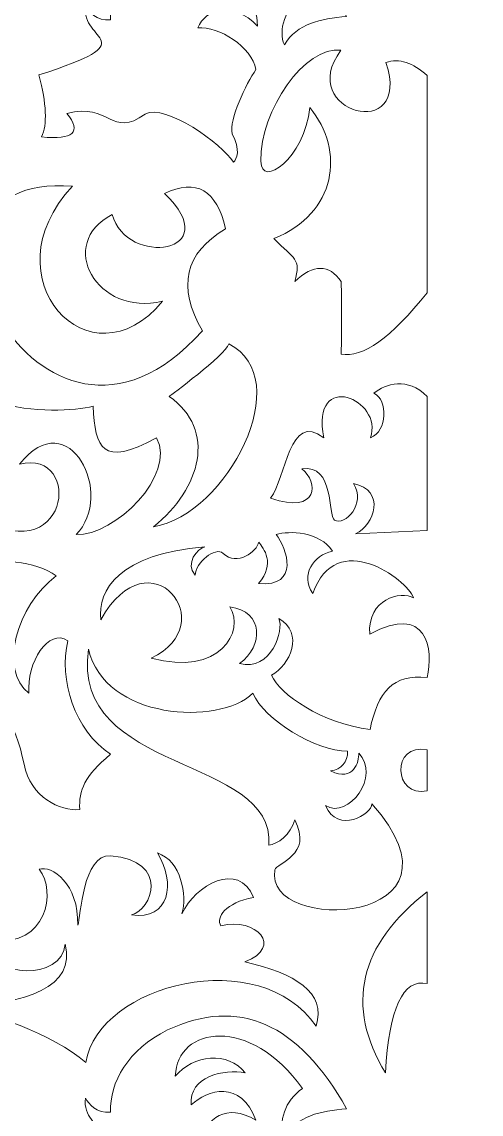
# Model space of a CAD drawing. Header units: centimetres. Extents: x -29.4 to 30.6, y -40.2 to 38.1.
# Drawn here: x 20.1 to 30.59, y -3.93 to 21.05 of the extents above; entities that cross this region are included whole.
import ezdxf

# ---------------------------------------------------------------- set-up
doc = ezdxf.new("R2010")
doc.units = ezdxf.units.CM
doc.header["$MEASUREMENT"] = 0
doc.layers.add('layer 1', color=7, linetype='Continuous')

msp = doc.modelspace()

# ---------------------------------------------------------------- linework, layer by layer
at = {"layer": 'layer 1', "color": 177, "lineweight": 20}
for points, knots in [([(26.09761, 20.52238), (25.95148, 20.84774), (26.11028, 21.36354), (26.51179, 21.63643), (26.51179, 21.63643), (25.32856, 23.30912), (23.64164, 23.06353), (23.60791, 21.91568), (23.60791, 21.91568), (24.00537, 22.39875), (24.84407, 22.68407), (25.15751, 22.09155), (25.15751, 22.09155), (24.6896, 22.19394), (24.06434, 22.06344), (24.02041, 21.44309), (24.02041, 21.44309), (24.41711, 21.73756), (25.44029, 22.13952), (25.48604, 20.95147), (25.48604, 20.95147), (24.92369, 21.54153), (24.29621, 21.34958), (24.12064, 20.90807), (24.12064, 20.90807), (24.60674, 20.95412), (25.34989, 20.47238), (25.4502, 19.95833), (25.4502, 19.95833), (25.22312, 19.63545), (24.83141, 18.80314), (24.9071, 18.49028), (24.9071, 18.49028), (25.10495, 18.11932), (25.01446, 17.91285), (24.93378, 17.84059), (24.93378, 17.84059), (24.68216, 18.25432), (23.38098, 19.18485), (22.91638, 18.9408), (22.91638, 18.9408), (22.15048, 18.37092), (22.11188, 19.21384), (21.13004, 18.95582), (21.13004, 18.95582), (21.47318, 18.52532), (21.28142, 18.34511), (20.55477, 18.41519), (20.55477, 18.41519), (20.68597, 18.70303), (20.66579, 19.17608), (20.49422, 19.83434), (20.49422, 19.83434), (22.98566, 20.64142), (21.44208, 20.58145), (21.5545, 21.41127), (21.5545, 21.41127), (21.63574, 21.28517), (21.79674, 21.05539), (22.12982, 21.09544), (22.12982, 21.09544), (22.09955, 21.7763), (22.53356, 22.53269), (23.43187, 22.97324), (23.43187, 22.97324), (25.05691, 23.7342), (26.41953, 23.13344), (27.51971, 21.17096), (27.51971, 21.17096), (26.9242, 21.1209), (26.38402, 21.0117), (26.09761, 20.52238)], [0, 0, 0, 0, 0.05263158, 0.05263158, 0.05263158, 0.05263158, 0.10526316, 0.10526316, 0.10526316, 0.10526316, 0.15789474, 0.15789474, 0.15789474, 0.15789474, 0.21052632, 0.21052632, 0.21052632, 0.21052632, 0.26315789, 0.26315789, 0.26315789, 0.26315789, 0.31578947, 0.31578947, 0.31578947, 0.31578947, 0.36842105, 0.36842105, 0.36842105, 0.36842105, 0.42105263, 0.42105263, 0.42105263, 0.42105263, 0.47368421, 0.47368421, 0.47368421, 0.47368421, 0.52631579, 0.52631579, 0.52631579, 0.52631579, 0.57894737, 0.57894737, 0.57894737, 0.57894737, 0.63157895, 0.63157895, 0.63157895, 0.63157895, 0.68421053, 0.68421053, 0.68421053, 0.68421053, 0.73684211, 0.73684211, 0.73684211, 0.73684211, 0.78947368, 0.78947368, 0.78947368, 0.78947368, 0.84210526, 0.84210526, 0.84210526, 0.84210526, 0.89473684, 0.89473684, 0.89473684, 0.89473684, 1, 1, 1, 1]), ([(29.35813, 19.8191), (29.03445, 20.11944), (28.72134, 20.21956), (28.41882, 20.11944), (28.41882, 20.11944), (29.03728, 18.23788), (26.32852, 18.98693), (27.38939, 20.39727), (27.38939, 20.39727), (26.57444, 20.50989), (25.54029, 19.02267), (25.56299, 17.86383), (25.56299, 17.86383), (25.55252, 17.22397), (26.57321, 17.93138), (26.67788, 19.09075), (26.67788, 19.09075), (27.4956, 18.09839), (27.28814, 16.66691), (25.8604, 16.09478), (25.8604, 16.09478), (26.32717, 15.6017), (26.48612, 15.65426), (26.33726, 15.11114), (26.33726, 15.11114), (26.76114, 15.5116), (27.11438, 15.5116), (27.39696, 15.11113), (27.39696, 15.11113), (27.40705, 14.58302), (27.40705, 14.02988), (27.39696, 13.45171), (27.39696, 13.45171), (27.88368, 13.35409), (28.5374, 13.82214), (29.35813, 14.85584), (29.35813, 14.85584), (29.35813, 14.85584), (29.35813, 14.85588), (29.35813, 14.85588), (29.35813, 14.85588), (29.35813, 14.85588), (29.35813, 15.32707), (29.35813, 15.32707), (29.35813, 15.32707), (29.35813, 15.32707), (29.35813, 15.44152), (29.35813, 15.44152), (29.35813, 15.44152), (29.35813, 15.44152), (29.35813, 15.55463), (29.35813, 15.55463), (29.35813, 15.55463), (29.35813, 15.55463), (29.35813, 15.99366), (29.35813, 15.99366), (29.35813, 15.99366), (29.35813, 15.99366), (29.35813, 16.10006), (29.35813, 16.10006), (29.35813, 16.10006), (29.35813, 16.10006), (29.35813, 16.20512), (29.35813, 16.20512), (29.35813, 16.20512), (29.35813, 16.20512), (29.35813, 16.61194), (29.35813, 16.61194), (29.35813, 16.61194), (29.35813, 16.61194), (29.35813, 16.71029), (29.35813, 16.71029), (29.35813, 16.71029), (29.35813, 16.71029), (29.35813, 16.8073), (29.35813, 16.8073), (29.35813, 16.8073), (29.35813, 16.8073), (29.35813, 17.18191), (29.35813, 17.18191), (29.35813, 17.18191), (29.35813, 17.18191), (29.35813, 17.27221), (29.35813, 17.27221), (29.35813, 17.27221), (29.35813, 17.27221), (29.35813, 17.36116), (29.35813, 17.36116), (29.35813, 17.36116), (29.35813, 17.36116), (29.35813, 17.44878), (29.35813, 17.44878), (29.35813, 17.44878), (29.35813, 17.44878), (29.35813, 17.70357), (29.35813, 17.70357), (29.35813, 17.70357), (29.35813, 17.70357), (29.35813, 17.78582), (29.35813, 17.78582), (29.35813, 17.78582), (29.35813, 17.78582), (29.35813, 17.86673), (29.35813, 17.86673), (29.35813, 17.86673), (29.35813, 17.86673), (29.35813, 17.94629), (29.35813, 17.94629), (29.35813, 17.94629), (29.35813, 17.94629), (29.35813, 18.25113), (29.35813, 18.25113), (29.35813, 18.25113), (29.35813, 18.25113), (29.35813, 18.32398), (29.35813, 18.32398), (29.35813, 18.32398), (29.35813, 18.32398), (29.35813, 18.39549), (29.35813, 18.39549), (29.35813, 18.39549), (29.35813, 18.39549), (29.35813, 18.46567), (29.35813, 18.46567), (29.35813, 18.46567), (29.35813, 18.46567), (29.35813, 18.66812), (29.35813, 18.66812), (29.35813, 18.66812), (29.35813, 18.66812), (29.35813, 18.73293), (29.35813, 18.73293), (29.35813, 18.73293), (29.35813, 18.73293), (29.35813, 18.79639), (29.35813, 18.79639), (29.35813, 18.79639), (29.35813, 18.79639), (29.35813, 18.85851), (29.35813, 18.85851), (29.35813, 18.85851), (29.35813, 18.85851), (29.35813, 19.03681), (29.35813, 19.03681), (29.35813, 19.03681), (29.35813, 19.03681), (29.35813, 19.09357), (29.35813, 19.09357), (29.35813, 19.09357), (29.35813, 19.09357), (29.35813, 19.14897), (29.35813, 19.14897), (29.35813, 19.14897), (29.35813, 19.14897), (29.35813, 19.20304), (29.35813, 19.20304), (29.35813, 19.20304), (29.35813, 19.20304), (29.35813, 19.25577), (29.35813, 19.25577), (29.35813, 19.25577), (29.35813, 19.25577), (29.35813, 19.3572), (29.35813, 19.3572), (29.35813, 19.3572), (29.35813, 19.3572), (29.35813, 19.40589), (29.35813, 19.40589), (29.35813, 19.40589), (29.35813, 19.40589), (29.35813, 19.45326), (29.35813, 19.45326), (29.35813, 19.45326), (29.35813, 19.45326), (29.35813, 19.49927), (29.35813, 19.49927), (29.35813, 19.49927), (29.35813, 19.49927), (29.35813, 19.54395), (29.35813, 19.54395), (29.35813, 19.54395), (29.35813, 19.54395), (29.35813, 19.62927), (29.35813, 19.62927), (29.35813, 19.62927), (29.35813, 19.62927), (29.35813, 19.66992), (29.35813, 19.66992), (29.35813, 19.66992), (29.35813, 19.66992), (29.35813, 19.70923), (29.35813, 19.70923), (29.35813, 19.70923), (29.35813, 19.70923), (29.35813, 19.74719), (29.35813, 19.74719), (29.35813, 19.74719), (29.35813, 19.74719), (29.35813, 19.78381), (29.35813, 19.78381), (29.35813, 19.78381), (29.35813, 19.78381), (29.35813, 19.81909), (29.35813, 19.81909), (29.35813, 19.81909), (29.35813, 19.81909), (29.35813, 19.8191), (29.35813, 19.8191)], [0, 0, 0, 0, 0.01886792, 0.01886792, 0.01886792, 0.01886792, 0.03773585, 0.03773585, 0.03773585, 0.03773585, 0.05660377, 0.05660377, 0.05660377, 0.05660377, 0.0754717, 0.0754717, 0.0754717, 0.0754717, 0.09433962, 0.09433962, 0.09433962, 0.09433962, 0.11320755, 0.11320755, 0.11320755, 0.11320755, 0.13207547, 0.13207547, 0.13207547, 0.13207547, 0.1509434, 0.1509434, 0.1509434, 0.1509434, 0.16981132, 0.16981132, 0.16981132, 0.16981132, 0.18867925, 0.18867925, 0.18867925, 0.18867925, 0.20754717, 0.20754717, 0.20754717, 0.20754717, 0.22641509, 0.22641509, 0.22641509, 0.22641509, 0.24528302, 0.24528302, 0.24528302, 0.24528302, 0.26415094, 0.26415094, 0.26415094, 0.26415094, 0.28301887, 0.28301887, 0.28301887, 0.28301887, 0.30188679, 0.30188679, 0.30188679, 0.30188679, 0.32075472, 0.32075472, 0.32075472, 0.32075472, 0.33962264, 0.33962264, 0.33962264, 0.33962264, 0.35849057, 0.35849057, 0.35849057, 0.35849057, 0.37735849, 0.37735849, 0.37735849, 0.37735849, 0.39622642, 0.39622642, 0.39622642, 0.39622642, 0.41509434, 0.41509434, 0.41509434, 0.41509434, 0.43396226, 0.43396226, 0.43396226, 0.43396226, 0.45283019, 0.45283019, 0.45283019, 0.45283019, 0.47169811, 0.47169811, 0.47169811, 0.47169811, 0.49056604, 0.49056604, 0.49056604, 0.49056604, 0.50943396, 0.50943396, 0.50943396, 0.50943396, 0.52830189, 0.52830189, 0.52830189, 0.52830189, 0.54716981, 0.54716981, 0.54716981, 0.54716981, 0.56603774, 0.56603774, 0.56603774, 0.56603774, 0.58490566, 0.58490566, 0.58490566, 0.58490566, 0.60377358, 0.60377358, 0.60377358, 0.60377358, 0.62264151, 0.62264151, 0.62264151, 0.62264151, 0.64150943, 0.64150943, 0.64150943, 0.64150943, 0.66037736, 0.66037736, 0.66037736, 0.66037736, 0.67924528, 0.67924528, 0.67924528, 0.67924528, 0.69811321, 0.69811321, 0.69811321, 0.69811321, 0.71698113, 0.71698113, 0.71698113, 0.71698113, 0.73584906, 0.73584906, 0.73584906, 0.73584906, 0.75471698, 0.75471698, 0.75471698, 0.75471698, 0.77358491, 0.77358491, 0.77358491, 0.77358491, 0.79245283, 0.79245283, 0.79245283, 0.79245283, 0.81132075, 0.81132075, 0.81132075, 0.81132075, 0.83018868, 0.83018868, 0.83018868, 0.83018868, 0.8490566, 0.8490566, 0.8490566, 0.8490566, 0.86792453, 0.86792453, 0.86792453, 0.86792453, 0.88679245, 0.88679245, 0.88679245, 0.88679245, 0.90566038, 0.90566038, 0.90566038, 0.90566038, 0.9245283, 0.9245283, 0.9245283, 0.9245283, 0.94339623, 0.94339623, 0.94339623, 0.94339623, 0.96226415, 0.96226415, 0.96226415, 0.96226415, 1, 1, 1, 1]), ([(29.35813, 14.85588), (29.35813, 14.85588), (29.35813, 15.32707), (29.35813, 15.32707), (29.35813, 15.32707), (29.35813, 15.32707), (29.35813, 15.44152), (29.35813, 15.44152), (29.35813, 15.44152), (29.35813, 15.44152), (29.35813, 15.55463), (29.35813, 15.55463), (29.35813, 15.55463), (29.35813, 15.55463), (29.35813, 15.99366), (29.35813, 15.99366), (29.35813, 15.99366), (29.35813, 15.99366), (29.35813, 16.10006), (29.35813, 16.10006), (29.35813, 16.10006), (29.35813, 16.10006), (29.35813, 16.20512), (29.35813, 16.20512), (29.35813, 16.20512), (29.35813, 16.20512), (29.35813, 16.61194), (29.35813, 16.61194), (29.35813, 16.61194), (29.35813, 16.61194), (29.35813, 16.71029), (29.35813, 16.71029), (29.35813, 16.71029), (29.35813, 16.71029), (29.35813, 16.8073), (29.35813, 16.8073), (29.35813, 16.8073), (29.35813, 16.8073), (29.35813, 17.18191), (29.35813, 17.18191), (29.35813, 17.18191), (29.35813, 17.18191), (29.35813, 17.27221), (29.35813, 17.27221), (29.35813, 17.27221), (29.35813, 17.27221), (29.35813, 17.36116), (29.35813, 17.36116), (29.35813, 17.36116), (29.35813, 17.36116), (29.35813, 17.44878), (29.35813, 17.44878), (29.35813, 17.44878), (29.35813, 17.44878), (29.35813, 17.70357), (29.35813, 17.70357), (29.35813, 17.70357), (29.35813, 17.70357), (29.35813, 17.78582), (29.35813, 17.78582), (29.35813, 17.78582), (29.35813, 17.78582), (29.35813, 17.86673), (29.35813, 17.86673), (29.35813, 17.86673), (29.35813, 17.86673), (29.35813, 17.94629), (29.35813, 17.94629), (29.35813, 17.94629), (29.35813, 17.94629), (29.35813, 18.25113), (29.35813, 18.25113), (29.35813, 18.25113), (29.35813, 18.25113), (29.35813, 18.32398), (29.35813, 18.32398), (29.35813, 18.32398), (29.35813, 18.32398), (29.35813, 18.39549), (29.35813, 18.39549), (29.35813, 18.39549), (29.35813, 18.39549), (29.35813, 18.46567), (29.35813, 18.46567), (29.35813, 18.46567), (29.35813, 18.46567), (29.35813, 18.66812), (29.35813, 18.66812), (29.35813, 18.66812), (29.35813, 18.66812), (29.35813, 18.73293), (29.35813, 18.73293), (29.35813, 18.73293), (29.35813, 18.73293), (29.35813, 18.79639), (29.35813, 18.79639), (29.35813, 18.79639), (29.35813, 18.79639), (29.35813, 18.85851), (29.35813, 18.85851), (29.35813, 18.85851), (29.35813, 18.85851), (29.35813, 19.03681), (29.35813, 19.03681), (29.35813, 19.03681), (29.35813, 19.03681), (29.35813, 19.09357), (29.35813, 19.09357), (29.35813, 19.09357), (29.35813, 19.09357), (29.35813, 19.14897), (29.35813, 19.14897), (29.35813, 19.14897), (29.35813, 19.14897), (29.35813, 19.20304), (29.35813, 19.20304), (29.35813, 19.20304), (29.35813, 19.20304), (29.35813, 19.25577), (29.35813, 19.25577), (29.35813, 19.25577), (29.35813, 19.25577), (29.35813, 19.3572), (29.35813, 19.3572), (29.35813, 19.3572), (29.35813, 19.3572), (29.35813, 19.40589), (29.35813, 19.40589), (29.35813, 19.40589), (29.35813, 19.40589), (29.35813, 19.45326), (29.35813, 19.45326), (29.35813, 19.45326), (29.35813, 19.45326), (29.35813, 19.49927), (29.35813, 19.49927), (29.35813, 19.49927), (29.35813, 19.49927), (29.35813, 19.54395), (29.35813, 19.54395), (29.35813, 19.54395), (29.35813, 19.54395), (29.35813, 19.62927), (29.35813, 19.62927), (29.35813, 19.62927), (29.35813, 19.62927), (29.35813, 19.66992), (29.35813, 19.66992), (29.35813, 19.66992), (29.35813, 19.66992), (29.35813, 19.70923), (29.35813, 19.70923), (29.35813, 19.70923), (29.35813, 19.70923), (29.35813, 19.74719), (29.35813, 19.74719), (29.35813, 19.74719), (29.35813, 19.74719), (29.35813, 19.78381), (29.35813, 19.78381), (29.35813, 19.78381), (29.35813, 19.78381), (29.35813, 19.81909), (29.35813, 19.81909)], [0, 0, 0, 0, 0.02380952, 0.02380952, 0.02380952, 0.02380952, 0.04761905, 0.04761905, 0.04761905, 0.04761905, 0.07142857, 0.07142857, 0.07142857, 0.07142857, 0.0952381, 0.0952381, 0.0952381, 0.0952381, 0.11904762, 0.11904762, 0.11904762, 0.11904762, 0.14285714, 0.14285714, 0.14285714, 0.14285714, 0.16666667, 0.16666667, 0.16666667, 0.16666667, 0.19047619, 0.19047619, 0.19047619, 0.19047619, 0.21428571, 0.21428571, 0.21428571, 0.21428571, 0.23809524, 0.23809524, 0.23809524, 0.23809524, 0.26190476, 0.26190476, 0.26190476, 0.26190476, 0.28571429, 0.28571429, 0.28571429, 0.28571429, 0.30952381, 0.30952381, 0.30952381, 0.30952381, 0.33333333, 0.33333333, 0.33333333, 0.33333333, 0.35714286, 0.35714286, 0.35714286, 0.35714286, 0.38095238, 0.38095238, 0.38095238, 0.38095238, 0.4047619, 0.4047619, 0.4047619, 0.4047619, 0.42857143, 0.42857143, 0.42857143, 0.42857143, 0.45238095, 0.45238095, 0.45238095, 0.45238095, 0.47619048, 0.47619048, 0.47619048, 0.47619048, 0.5, 0.5, 0.5, 0.5, 0.52380952, 0.52380952, 0.52380952, 0.52380952, 0.54761905, 0.54761905, 0.54761905, 0.54761905, 0.57142857, 0.57142857, 0.57142857, 0.57142857, 0.5952381, 0.5952381, 0.5952381, 0.5952381, 0.61904762, 0.61904762, 0.61904762, 0.61904762, 0.64285714, 0.64285714, 0.64285714, 0.64285714, 0.66666667, 0.66666667, 0.66666667, 0.66666667, 0.69047619, 0.69047619, 0.69047619, 0.69047619, 0.71428571, 0.71428571, 0.71428571, 0.71428571, 0.73809524, 0.73809524, 0.73809524, 0.73809524, 0.76190476, 0.76190476, 0.76190476, 0.76190476, 0.78571429, 0.78571429, 0.78571429, 0.78571429, 0.80952381, 0.80952381, 0.80952381, 0.80952381, 0.83333333, 0.83333333, 0.83333333, 0.83333333, 0.85714286, 0.85714286, 0.85714286, 0.85714286, 0.88095238, 0.88095238, 0.88095238, 0.88095238, 0.9047619, 0.9047619, 0.9047619, 0.9047619, 0.92857143, 0.92857143, 0.92857143, 0.92857143, 0.95238095, 0.95238095, 0.95238095, 0.95238095, 1, 1, 1, 1]), ([(21.25828, 17.28866), (19.29542, 15.19076), (21.66883, 12.64911), (23.31712, 14.66061), (23.31712, 14.66061), (21.81154, 14.298), (20.87795, 15.98221), (22.16659, 16.64291), (22.16659, 16.64291), (22.49437, 15.4352), (24.79787, 15.74343), (23.36253, 17.12347), (23.36253, 17.12347), (24.08919, 17.47388), (24.55343, 17.20357), (24.75528, 16.31253), (24.75528, 16.31253), (23.82174, 15.7669), (23.64513, 14.991), (24.22543, 13.98483), (24.22543, 13.98483), (20.47029, 9.76146), (16.72783, 17.68145), (21.25828, 17.28866)], [0, 0, 0, 0, 0.14285714, 0.14285714, 0.14285714, 0.14285714, 0.28571429, 0.28571429, 0.28571429, 0.28571429, 0.42857143, 0.42857143, 0.42857143, 0.42857143, 0.57142857, 0.57142857, 0.57142857, 0.57142857, 0.71428571, 0.71428571, 0.71428571, 0.71428571, 1, 1, 1, 1]), ([(17.93185, 14.71317), (16.53629, 14.24845), (16.46575, 10.18967), (18.73039, 11.20756), (18.73039, 11.20756), (19.19052, 11.41437), (19.93213, 11.14487), (19.68008, 10.18866), (19.68008, 10.18866), (19.1615, 11.18251), (18.05058, 10.38811), (18.96466, 9.79825), (18.96466, 9.79825), (21.19956, 8.35604), (21.53059, 11.30528), (20.04668, 10.93576), (20.04668, 10.93576), (21.1921, 12.36741), (22.23682, 10.2241), (21.34213, 9.32296), (21.34213, 9.32296), (22.2239, 9.29293), (23.63878, 10.69048), (23.18027, 11.53646), (23.18027, 11.53646), (21.92363, 10.8572), (21.78232, 11.29942), (21.72819, 12.25728), (21.72819, 12.25728), (20.9097, 12.06161), (17.85606, 11.9447), (17.93185, 14.71317)], [0, 0, 0, 0, 0.11111111, 0.11111111, 0.11111111, 0.11111111, 0.22222222, 0.22222222, 0.22222222, 0.22222222, 0.33333333, 0.33333333, 0.33333333, 0.33333333, 0.44444444, 0.44444444, 0.44444444, 0.44444444, 0.55555556, 0.55555556, 0.55555556, 0.55555556, 0.66666667, 0.66666667, 0.66666667, 0.66666667, 0.77777778, 0.77777778, 0.77777778, 0.77777778, 1, 1, 1, 1]), ([(23.46929, 12.48429), (23.46929, 12.48429), (24.74703, 13.42945), (24.83098, 13.68448), (24.83098, 13.68448), (26.3922, 12.90385), (24.79741, 9.78266), (23.1103, 9.50417), (23.1103, 9.50417), (24.1972, 10.38281), (24.55575, 11.71081), (23.46929, 12.48429)], [0, 0, 0, 0, 0.25, 0.25, 0.25, 0.25, 0.5, 0.5, 0.5, 0.5, 1, 1, 1, 1]), ([(29.35813, 9.41907), (29.35813, 9.41907), (29.35813, 12.48429), (29.35813, 12.48429), (29.35813, 12.48429), (28.91367, 12.93314), (28.40452, 12.77719), (28.14501, 12.55944), (28.14501, 12.55944), (28.46673, 12.40023), (28.45798, 11.69155), (28.06245, 11.53631), (28.06245, 11.53631), (28.37432, 12.41722), (26.69591, 13.1142), (26.99579, 11.53646), (26.99579, 11.53646), (26.20658, 12.15577), (26.13495, 10.61652), (25.7847, 10.15486), (25.7847, 10.15486), (26.8928, 9.77707), (26.88172, 10.53147), (26.49622, 10.83064), (26.49622, 10.83064), (27.25882, 10.93701), (27.07904, 9.7643), (27.24455, 9.65334), (27.24455, 9.65334), (27.47556, 9.52347), (27.97614, 10.02354), (27.67325, 10.49272), (27.67325, 10.49272), (28.42046, 10.34136), (28.16507, 9.54124), (27.7225, 9.33989), (27.7225, 9.33989), (27.7225, 9.33989), (29.35813, 9.419), (29.35813, 9.419), (29.35813, 9.419), (29.35813, 9.419), (29.35813, 9.41907), (29.35813, 9.41907), (29.35813, 9.41907), (29.35813, 9.41907), (29.35813, 12.48429), (29.35813, 12.48429)], [0, 0, 0, 0, 0.07692308, 0.07692308, 0.07692308, 0.07692308, 0.15384615, 0.15384615, 0.15384615, 0.15384615, 0.23076923, 0.23076923, 0.23076923, 0.23076923, 0.30769231, 0.30769231, 0.30769231, 0.30769231, 0.38461538, 0.38461538, 0.38461538, 0.38461538, 0.46153846, 0.46153846, 0.46153846, 0.46153846, 0.53846154, 0.53846154, 0.53846154, 0.53846154, 0.61538462, 0.61538462, 0.61538462, 0.61538462, 0.69230769, 0.69230769, 0.69230769, 0.69230769, 0.76923077, 0.76923077, 0.76923077, 0.76923077, 0.84615385, 0.84615385, 0.84615385, 0.84615385, 1, 1, 1, 1]), ([(28.04797, 7.04631), (27.98644, 7.85797), (28.76028, 8.04449), (29.05078, 7.87772), (29.05078, 7.87772), (28.89265, 8.30814), (27.29233, 9.48634), (26.74558, 7.98105), (26.74558, 7.98105), (26.45579, 8.40917), (26.76213, 8.84633), (27.19558, 8.94902), (27.19558, 8.94902), (26.91075, 9.39373), (26.2024, 9.41572), (25.9114, 9.32859), (25.9114, 9.32859), (26.16008, 9.01009), (26.4579, 8.1174), (25.50915, 8.20615), (25.50915, 8.20615), (25.90374, 8.67587), (25.62284, 9.0052), (25.51245, 9.15041), (25.51245, 9.15041), (25.47774, 8.94345), (25.01346, 8.58779), (24.69834, 8.8944), (24.69834, 8.8944), (24.52581, 9.06227), (24.0662, 8.67405), (24.05878, 8.39973), (24.05878, 8.39973), (23.8268, 8.66021), (24.10959, 9.00852), (24.28235, 9.04355), (24.28235, 9.04355), (22.3398, 8.88962), (21.81618, 8.05436), (21.90953, 7.37923), (21.90953, 7.37923), (23.01887, 9.38557), (24.71736, 7.2694), (23.0527, 6.50255), (23.0527, 6.50255), (24.62898, 6.06712), (25.2102, 7.12407), (24.85269, 7.6716), (24.85269, 7.6716), (25.62757, 7.56633), (25.63063, 6.78263), (25.07351, 6.37427), (25.07351, 6.37427), (25.79786, 6.18964), (26.10338, 7.14654), (25.96901, 7.40545), (25.96901, 7.40545), (26.5642, 7.08061), (26.22055, 6.33269), (25.80561, 6.11172), (25.80561, 6.11172), (25.99148, 5.67545), (26.95741, 5.00105), (28.05466, 4.86872), (28.05466, 4.86872), (28.23895, 5.73901), (28.57811, 6.14016), (29.35813, 6.0551), (29.35813, 6.0551), (29.50838, 6.69002), (29.36459, 7.77304), (28.04797, 7.04631)], [0, 0, 0, 0, 0.05263158, 0.05263158, 0.05263158, 0.05263158, 0.10526316, 0.10526316, 0.10526316, 0.10526316, 0.15789474, 0.15789474, 0.15789474, 0.15789474, 0.21052632, 0.21052632, 0.21052632, 0.21052632, 0.26315789, 0.26315789, 0.26315789, 0.26315789, 0.31578947, 0.31578947, 0.31578947, 0.31578947, 0.36842105, 0.36842105, 0.36842105, 0.36842105, 0.42105263, 0.42105263, 0.42105263, 0.42105263, 0.47368421, 0.47368421, 0.47368421, 0.47368421, 0.52631579, 0.52631579, 0.52631579, 0.52631579, 0.57894737, 0.57894737, 0.57894737, 0.57894737, 0.63157895, 0.63157895, 0.63157895, 0.63157895, 0.68421053, 0.68421053, 0.68421053, 0.68421053, 0.73684211, 0.73684211, 0.73684211, 0.73684211, 0.78947368, 0.78947368, 0.78947368, 0.78947368, 0.84210526, 0.84210526, 0.84210526, 0.84210526, 0.89473684, 0.89473684, 0.89473684, 0.89473684, 1, 1, 1, 1]), ([(18.83611, 5.78479), (19.58799, 5.63461), (19.95189, 5.06395), (20.15317, 4.0728), (20.15317, 4.0728), (20.298, 3.31901), (20.97946, 2.99507), (21.4248, 3.0366), (21.4248, 3.0366), (21.40213, 3.49145), (21.52798, 3.79153), (22.12847, 4.30212), (22.12847, 4.30212), (21.30922, 4.84002), (20.94011, 6.01505), (21.15205, 6.89607), (21.15205, 6.89607), (20.72338, 7.20143), (20.19966, 6.39198), (20.26431, 5.69618), (20.26431, 5.69618), (19.57249, 6.22179), (19.98092, 7.70702), (20.88999, 8.3828), (20.88999, 8.3828), (20.42816, 8.71194), (19.45162, 8.84706), (19.21458, 8.51796), (19.21458, 8.51796), (19.61899, 8.50503), (19.64309, 6.60543), (18.83611, 5.78479)], [0, 0, 0, 0, 0.11111111, 0.11111111, 0.11111111, 0.11111111, 0.22222222, 0.22222222, 0.22222222, 0.22222222, 0.33333333, 0.33333333, 0.33333333, 0.33333333, 0.44444444, 0.44444444, 0.44444444, 0.44444444, 0.55555556, 0.55555556, 0.55555556, 0.55555556, 0.66666667, 0.66666667, 0.66666667, 0.66666667, 0.77777778, 0.77777778, 0.77777778, 0.77777778, 1, 1, 1, 1]), ([(21.62439, 6.70836), (21.9839, 5.09325), (24.6046, 4.94248), (25.3794, 5.69583), (25.3794, 5.69583), (25.63178, 5.08941), (26.81639, 4.37394), (27.54312, 4.36949), (27.54312, 4.36949), (27.54566, 4.13186), (27.40695, 3.9532), (27.15278, 3.92275), (27.15278, 3.92275), (27.68454, 3.65535), (27.80146, 4.13259), (27.79803, 4.32982), (27.79803, 4.32982), (28.30201, 3.80535), (27.56274, 2.80264), (27.03825, 3.12919), (27.03825, 3.12919), (27.31182, 2.47299), (28.10928, 2.92709), (28.09252, 3.17191), (28.09252, 3.17191), (30.59168, 0.37237), (25.61011, 0.17532), (25.87926, 1.65684), (25.87926, 1.65684), (25.90769, 1.81335), (26.76328, 1.99056), (26.33517, 2.80146), (26.33517, 2.80146), (26.24362, 2.46185), (25.93828, 2.24318), (25.74278, 2.22263), (25.74278, 2.22263), (25.90739, 4.28153), (21.19367, 3.8473), (21.62439, 6.70836)], [0, 0, 0, 0, 0.09090909, 0.09090909, 0.09090909, 0.09090909, 0.18181818, 0.18181818, 0.18181818, 0.18181818, 0.27272727, 0.27272727, 0.27272727, 0.27272727, 0.36363636, 0.36363636, 0.36363636, 0.36363636, 0.45454545, 0.45454545, 0.45454545, 0.45454545, 0.54545455, 0.54545455, 0.54545455, 0.54545455, 0.63636364, 0.63636364, 0.63636364, 0.63636364, 0.72727273, 0.72727273, 0.72727273, 0.72727273, 0.81818182, 0.81818182, 0.81818182, 0.81818182, 1, 1, 1, 1]), ([(29.35813, 4.40318), (28.53226, 4.5697), (28.58301, 3.29824), (29.35813, 3.4646), (29.35813, 3.4646), (29.35813, 3.86256), (29.35813, 4.17542), (29.35813, 4.40318)], [0, 0, 0, 0, 0.33333333, 0.33333333, 0.33333333, 0.33333333, 1, 1, 1, 1]), ([(29.35813, 3.46458), (29.35813, 3.46458), (29.35813, 3.4646), (29.35813, 3.4646), (29.35813, 3.4646), (29.35813, 3.4646), (29.35813, 4.40318), (29.35813, 4.40318), (29.35813, 4.40318), (29.35813, 4.40318), (29.35813, 4.40319), (29.35813, 4.40319)], [0, 0, 0, 0, 0.25, 0.25, 0.25, 0.25, 0.5, 0.5, 0.5, 0.5, 1, 1, 1, 1]), ([(23.19789, 2.04545), (23.62687, 1.3602), (23.47323, 0.491), (22.60639, 0.63381), (22.60639, 0.63381), (23.07346, 0.72885), (23.49629, 1.87298), (22.12542, 1.97763), (22.12542, 1.97763), (21.49145, 2.02602), (21.45227, 0.5812), (21.37939, 0.39353), (21.37939, 0.39353), (21.40711, 1.3433), (20.7833, 1.77144), (20.49736, 1.6738), (20.49736, 1.6738), (20.90678, 1.16875), (20.66308, -0.10561), (19.43249, 0.04072), (19.43249, 0.04072), (19.34509, -0.87033), (21.02518, -0.86798), (21.09176, -0.04198), (21.09176, -0.04198), (21.34299, -0.99265), (20.22622, -1.45501), (18.56336, -1.4386), (18.56336, -1.4386), (19.31019, -1.58376), (20.81688, -2.09701), (21.56372, -2.74275), (21.56372, -2.74275), (21.86203, -0.93779), (25.54671, -0.02846), (26.82142, -1.91171), (26.82142, -1.91171), (27.07387, -1.13709), (26.32465, -0.70338), (25.1943, -0.44745), (25.1943, -0.44745), (26.08579, -0.09808), (25.45683, 0.58265), (24.64931, 0.37851), (24.64931, 0.37851), (24.52316, 0.56373), (24.75537, 0.91414), (25.3911, 1.02426), (25.3911, 1.02426), (25.05675, 1.88026), (24.06339, 1.30959), (23.75813, 0.65634), (23.75813, 0.65634), (23.88193, 1.06691), (23.74517, 1.86848), (23.19789, 2.04545)], [0, 0, 0, 0, 0.06666667, 0.06666667, 0.06666667, 0.06666667, 0.13333333, 0.13333333, 0.13333333, 0.13333333, 0.2, 0.2, 0.2, 0.2, 0.26666667, 0.26666667, 0.26666667, 0.26666667, 0.33333333, 0.33333333, 0.33333333, 0.33333333, 0.4, 0.4, 0.4, 0.4, 0.46666667, 0.46666667, 0.46666667, 0.46666667, 0.53333333, 0.53333333, 0.53333333, 0.53333333, 0.6, 0.6, 0.6, 0.6, 0.66666667, 0.66666667, 0.66666667, 0.66666667, 0.73333333, 0.73333333, 0.73333333, 0.73333333, 0.8, 0.8, 0.8, 0.8, 0.86666667, 0.86666667, 0.86666667, 0.86666667, 1, 1, 1, 1]), ([(29.35813, 1.16001), (27.79937, -0.06153), (27.48165, -1.44328), (28.40497, -2.98523), (28.40497, -2.98523), (28.49099, -1.50336), (28.80871, -0.8225), (29.35813, -0.94265), (29.35813, -0.94265), (29.35813, -0.94265), (29.35813, -0.94263), (29.35813, -0.94263), (29.35813, -0.94263), (29.35813, -0.94263), (29.35813, -0.89131), (29.35813, -0.89131), (29.35813, -0.89131), (29.35813, -0.89131), (29.35813, -0.84057), (29.35813, -0.84057), (29.35813, -0.84057), (29.35813, -0.84057), (29.35813, -0.7904), (29.35813, -0.7904), (29.35813, -0.7904), (29.35813, -0.7904), (29.35813, -0.74083), (29.35813, -0.74083), (29.35813, -0.74083), (29.35813, -0.74083), (29.35813, -0.69184), (29.35813, -0.69184), (29.35813, -0.69184), (29.35813, -0.69184), (29.35813, -0.64344), (29.35813, -0.64344), (29.35813, -0.64344), (29.35813, -0.64344), (29.35813, -0.59563), (29.35813, -0.59563), (29.35813, -0.59563), (29.35813, -0.59563), (29.35813, -0.5484), (29.35813, -0.5484), (29.35813, -0.5484), (29.35813, -0.5484), (29.35813, -0.50176), (29.35813, -0.50176), (29.35813, -0.50176), (29.35813, -0.50176), (29.35813, -0.45571), (29.35813, -0.45571), (29.35813, -0.45571), (29.35813, -0.45571), (29.35813, -0.41024), (29.35813, -0.41024), (29.35813, -0.41024), (29.35813, -0.41024), (29.35813, -0.36536), (29.35813, -0.36536), (29.35813, -0.36536), (29.35813, -0.36536), (29.35813, -0.32106), (29.35813, -0.32106), (29.35813, -0.32106), (29.35813, -0.32106), (29.35813, -0.27735), (29.35813, -0.27735), (29.35813, -0.27735), (29.35813, -0.27735), (29.35813, -0.23423), (29.35813, -0.23423), (29.35813, -0.23423), (29.35813, -0.23423), (29.35813, -0.1917), (29.35813, -0.1917), (29.35813, -0.1917), (29.35813, -0.1917), (29.35813, 0.08962), (29.35813, 0.08962), (29.35813, 0.08962), (29.35813, 0.08962), (29.35813, 0.12746), (29.35813, 0.12746), (29.35813, 0.12746), (29.35813, 0.12746), (29.35813, 0.16471), (29.35813, 0.16471), (29.35813, 0.16471), (29.35813, 0.16471), (29.35813, 0.20138), (29.35813, 0.20138), (29.35813, 0.20138), (29.35813, 0.20138), (29.35813, 0.23746), (29.35813, 0.23746), (29.35813, 0.23746), (29.35813, 0.23746), (29.35813, 0.27295), (29.35813, 0.27295), (29.35813, 0.27295), (29.35813, 0.27295), (29.35813, 0.30786), (29.35813, 0.30786), (29.35813, 0.30786), (29.35813, 0.30786), (29.35813, 0.34218), (29.35813, 0.34218), (29.35813, 0.34218), (29.35813, 0.34218), (29.35813, 0.37591), (29.35813, 0.37591), (29.35813, 0.37591), (29.35813, 0.37591), (29.35813, 0.40906), (29.35813, 0.40906), (29.35813, 0.40906), (29.35813, 0.40906), (29.35813, 0.44162), (29.35813, 0.44162), (29.35813, 0.44162), (29.35813, 0.44162), (29.35813, 0.4736), (29.35813, 0.4736), (29.35813, 0.4736), (29.35813, 0.4736), (29.35813, 0.50498), (29.35813, 0.50498), (29.35813, 0.50498), (29.35813, 0.50498), (29.35813, 0.53579), (29.35813, 0.53579), (29.35813, 0.53579), (29.35813, 0.53579), (29.35813, 0.566), (29.35813, 0.566), (29.35813, 0.566), (29.35813, 0.566), (29.35813, 0.59563), (29.35813, 0.59563), (29.35813, 0.59563), (29.35813, 0.59563), (29.35813, 0.62467), (29.35813, 0.62467), (29.35813, 0.62467), (29.35813, 0.62467), (29.35813, 0.65312), (29.35813, 0.65312), (29.35813, 0.65312), (29.35813, 0.65312), (29.35813, 0.68099), (29.35813, 0.68099), (29.35813, 0.68099), (29.35813, 0.68099), (29.35813, 0.70827), (29.35813, 0.70827), (29.35813, 0.70827), (29.35813, 0.70827), (29.35813, 0.73496), (29.35813, 0.73496), (29.35813, 0.73496), (29.35813, 0.73496), (29.35813, 0.76107), (29.35813, 0.76107), (29.35813, 0.76107), (29.35813, 0.76107), (29.35813, 0.78659), (29.35813, 0.78659), (29.35813, 0.78659), (29.35813, 0.78659), (29.35813, 0.81152), (29.35813, 0.81152), (29.35813, 0.81152), (29.35813, 0.81152), (29.35813, 0.83587), (29.35813, 0.83587), (29.35813, 0.83587), (29.35813, 0.83587), (29.35813, 0.85963), (29.35813, 0.85963), (29.35813, 0.85963), (29.35813, 0.85963), (29.35813, 0.88281), (29.35813, 0.88281), (29.35813, 0.88281), (29.35813, 0.88281), (29.35813, 0.9054), (29.35813, 0.9054), (29.35813, 0.9054), (29.35813, 0.9054), (29.35813, 0.92739), (29.35813, 0.92739), (29.35813, 0.92739), (29.35813, 0.92739), (29.35813, 0.94881), (29.35813, 0.94881), (29.35813, 0.94881), (29.35813, 0.94881), (29.35813, 1.0286), (29.35813, 1.0286), (29.35813, 1.0286), (29.35813, 1.0286), (29.35813, 1.04707), (29.35813, 1.04707), (29.35813, 1.04707), (29.35813, 1.04707), (29.35813, 1.06497), (29.35813, 1.06497), (29.35813, 1.06497), (29.35813, 1.06497), (29.35813, 1.08228), (29.35813, 1.08228), (29.35813, 1.08228), (29.35813, 1.08228), (29.35813, 1.099), (29.35813, 1.099), (29.35813, 1.099), (29.35813, 1.099), (29.35813, 1.11513), (29.35813, 1.11513), (29.35813, 1.11513), (29.35813, 1.11513), (29.35813, 1.13068), (29.35813, 1.13068), (29.35813, 1.13068), (29.35813, 1.13068), (29.35813, 1.14564), (29.35813, 1.14564), (29.35813, 1.14564), (29.35813, 1.14564), (29.35813, 1.16001), (29.35813, 1.16001)], [0, 0, 0, 0, 0.01694915, 0.01694915, 0.01694915, 0.01694915, 0.03389831, 0.03389831, 0.03389831, 0.03389831, 0.05084746, 0.05084746, 0.05084746, 0.05084746, 0.06779661, 0.06779661, 0.06779661, 0.06779661, 0.08474576, 0.08474576, 0.08474576, 0.08474576, 0.10169492, 0.10169492, 0.10169492, 0.10169492, 0.11864407, 0.11864407, 0.11864407, 0.11864407, 0.13559322, 0.13559322, 0.13559322, 0.13559322, 0.15254237, 0.15254237, 0.15254237, 0.15254237, 0.16949153, 0.16949153, 0.16949153, 0.16949153, 0.18644068, 0.18644068, 0.18644068, 0.18644068, 0.20338983, 0.20338983, 0.20338983, 0.20338983, 0.22033898, 0.22033898, 0.22033898, 0.22033898, 0.23728814, 0.23728814, 0.23728814, 0.23728814, 0.25423729, 0.25423729, 0.25423729, 0.25423729, 0.27118644, 0.27118644, 0.27118644, 0.27118644, 0.28813559, 0.28813559, 0.28813559, 0.28813559, 0.30508475, 0.30508475, 0.30508475, 0.30508475, 0.3220339, 0.3220339, 0.3220339, 0.3220339, 0.33898305, 0.33898305, 0.33898305, 0.33898305, 0.3559322, 0.3559322, 0.3559322, 0.3559322, 0.37288136, 0.37288136, 0.37288136, 0.37288136, 0.38983051, 0.38983051, 0.38983051, 0.38983051, 0.40677966, 0.40677966, 0.40677966, 0.40677966, 0.42372881, 0.42372881, 0.42372881, 0.42372881, 0.44067797, 0.44067797, 0.44067797, 0.44067797, 0.45762712, 0.45762712, 0.45762712, 0.45762712, 0.47457627, 0.47457627, 0.47457627, 0.47457627, 0.49152542, 0.49152542, 0.49152542, 0.49152542, 0.50847458, 0.50847458, 0.50847458, 0.50847458, 0.52542373, 0.52542373, 0.52542373, 0.52542373, 0.54237288, 0.54237288, 0.54237288, 0.54237288, 0.55932203, 0.55932203, 0.55932203, 0.55932203, 0.57627119, 0.57627119, 0.57627119, 0.57627119, 0.59322034, 0.59322034, 0.59322034, 0.59322034, 0.61016949, 0.61016949, 0.61016949, 0.61016949, 0.62711864, 0.62711864, 0.62711864, 0.62711864, 0.6440678, 0.6440678, 0.6440678, 0.6440678, 0.66101695, 0.66101695, 0.66101695, 0.66101695, 0.6779661, 0.6779661, 0.6779661, 0.6779661, 0.69491525, 0.69491525, 0.69491525, 0.69491525, 0.71186441, 0.71186441, 0.71186441, 0.71186441, 0.72881356, 0.72881356, 0.72881356, 0.72881356, 0.74576271, 0.74576271, 0.74576271, 0.74576271, 0.76271186, 0.76271186, 0.76271186, 0.76271186, 0.77966102, 0.77966102, 0.77966102, 0.77966102, 0.79661017, 0.79661017, 0.79661017, 0.79661017, 0.81355932, 0.81355932, 0.81355932, 0.81355932, 0.83050847, 0.83050847, 0.83050847, 0.83050847, 0.84745763, 0.84745763, 0.84745763, 0.84745763, 0.86440678, 0.86440678, 0.86440678, 0.86440678, 0.88135593, 0.88135593, 0.88135593, 0.88135593, 0.89830508, 0.89830508, 0.89830508, 0.89830508, 0.91525424, 0.91525424, 0.91525424, 0.91525424, 0.93220339, 0.93220339, 0.93220339, 0.93220339, 0.94915254, 0.94915254, 0.94915254, 0.94915254, 0.96610169, 0.96610169, 0.96610169, 0.96610169, 1, 1, 1, 1]), ([(29.35813, -0.94263), (29.35813, -0.94263), (29.35813, -0.89131), (29.35813, -0.89131), (29.35813, -0.89131), (29.35813, -0.89131), (29.35813, -0.84057), (29.35813, -0.84057), (29.35813, -0.84057), (29.35813, -0.84057), (29.35813, -0.7904), (29.35813, -0.7904), (29.35813, -0.7904), (29.35813, -0.7904), (29.35813, -0.74083), (29.35813, -0.74083), (29.35813, -0.74083), (29.35813, -0.74083), (29.35813, -0.69184), (29.35813, -0.69184), (29.35813, -0.69184), (29.35813, -0.69184), (29.35813, -0.64344), (29.35813, -0.64344), (29.35813, -0.64344), (29.35813, -0.64344), (29.35813, -0.59563), (29.35813, -0.59563), (29.35813, -0.59563), (29.35813, -0.59563), (29.35813, -0.5484), (29.35813, -0.5484), (29.35813, -0.5484), (29.35813, -0.5484), (29.35813, -0.50176), (29.35813, -0.50176), (29.35813, -0.50176), (29.35813, -0.50176), (29.35813, -0.45571), (29.35813, -0.45571), (29.35813, -0.45571), (29.35813, -0.45571), (29.35813, -0.41024), (29.35813, -0.41024), (29.35813, -0.41024), (29.35813, -0.41024), (29.35813, -0.36536), (29.35813, -0.36536), (29.35813, -0.36536), (29.35813, -0.36536), (29.35813, -0.32106), (29.35813, -0.32106), (29.35813, -0.32106), (29.35813, -0.32106), (29.35813, -0.27735), (29.35813, -0.27735), (29.35813, -0.27735), (29.35813, -0.27735), (29.35813, -0.23423), (29.35813, -0.23423), (29.35813, -0.23423), (29.35813, -0.23423), (29.35813, -0.1917), (29.35813, -0.1917), (29.35813, -0.1917), (29.35813, -0.1917), (29.35813, 0.08962), (29.35813, 0.08962), (29.35813, 0.08962), (29.35813, 0.08962), (29.35813, 0.12746), (29.35813, 0.12746), (29.35813, 0.12746), (29.35813, 0.12746), (29.35813, 0.16471), (29.35813, 0.16471), (29.35813, 0.16471), (29.35813, 0.16471), (29.35813, 0.20138), (29.35813, 0.20138), (29.35813, 0.20138), (29.35813, 0.20138), (29.35813, 0.23746), (29.35813, 0.23746), (29.35813, 0.23746), (29.35813, 0.23746), (29.35813, 0.27295), (29.35813, 0.27295), (29.35813, 0.27295), (29.35813, 0.27295), (29.35813, 0.30786), (29.35813, 0.30786), (29.35813, 0.30786), (29.35813, 0.30786), (29.35813, 0.34218), (29.35813, 0.34218), (29.35813, 0.34218), (29.35813, 0.34218), (29.35813, 0.37591), (29.35813, 0.37591), (29.35813, 0.37591), (29.35813, 0.37591), (29.35813, 0.40906), (29.35813, 0.40906), (29.35813, 0.40906), (29.35813, 0.40906), (29.35813, 0.44162), (29.35813, 0.44162), (29.35813, 0.44162), (29.35813, 0.44162), (29.35813, 0.4736), (29.35813, 0.4736), (29.35813, 0.4736), (29.35813, 0.4736), (29.35813, 0.50498), (29.35813, 0.50498), (29.35813, 0.50498), (29.35813, 0.50498), (29.35813, 0.53579), (29.35813, 0.53579), (29.35813, 0.53579), (29.35813, 0.53579), (29.35813, 0.566), (29.35813, 0.566), (29.35813, 0.566), (29.35813, 0.566), (29.35813, 0.59563), (29.35813, 0.59563), (29.35813, 0.59563), (29.35813, 0.59563), (29.35813, 0.62467), (29.35813, 0.62467), (29.35813, 0.62467), (29.35813, 0.62467), (29.35813, 0.65312), (29.35813, 0.65312), (29.35813, 0.65312), (29.35813, 0.65312), (29.35813, 0.68099), (29.35813, 0.68099), (29.35813, 0.68099), (29.35813, 0.68099), (29.35813, 0.70827), (29.35813, 0.70827), (29.35813, 0.70827), (29.35813, 0.70827), (29.35813, 0.73496), (29.35813, 0.73496), (29.35813, 0.73496), (29.35813, 0.73496), (29.35813, 0.76107), (29.35813, 0.76107), (29.35813, 0.76107), (29.35813, 0.76107), (29.35813, 0.78659), (29.35813, 0.78659), (29.35813, 0.78659), (29.35813, 0.78659), (29.35813, 0.81152), (29.35813, 0.81152), (29.35813, 0.81152), (29.35813, 0.81152), (29.35813, 0.83587), (29.35813, 0.83587), (29.35813, 0.83587), (29.35813, 0.83587), (29.35813, 0.85963), (29.35813, 0.85963), (29.35813, 0.85963), (29.35813, 0.85963), (29.35813, 0.88281), (29.35813, 0.88281), (29.35813, 0.88281), (29.35813, 0.88281), (29.35813, 0.9054), (29.35813, 0.9054), (29.35813, 0.9054), (29.35813, 0.9054), (29.35813, 0.92739), (29.35813, 0.92739), (29.35813, 0.92739), (29.35813, 0.92739), (29.35813, 0.94881), (29.35813, 0.94881), (29.35813, 0.94881), (29.35813, 0.94881), (29.35813, 1.0286), (29.35813, 1.0286), (29.35813, 1.0286), (29.35813, 1.0286), (29.35813, 1.04707), (29.35813, 1.04707), (29.35813, 1.04707), (29.35813, 1.04707), (29.35813, 1.06497), (29.35813, 1.06497), (29.35813, 1.06497), (29.35813, 1.06497), (29.35813, 1.08228), (29.35813, 1.08228), (29.35813, 1.08228), (29.35813, 1.08228), (29.35813, 1.099), (29.35813, 1.099), (29.35813, 1.099), (29.35813, 1.099), (29.35813, 1.11513), (29.35813, 1.11513), (29.35813, 1.11513), (29.35813, 1.11513), (29.35813, 1.13068), (29.35813, 1.13068), (29.35813, 1.13068), (29.35813, 1.13068), (29.35813, 1.14564), (29.35813, 1.14564), (29.35813, 1.14564), (29.35813, 1.14564), (29.35813, 1.16001), (29.35813, 1.16001), (29.35813, 1.16001), (29.35813, 1.16001), (29.35813, 1.16003), (29.35813, 1.16003)], [0, 0, 0, 0, 0.01754386, 0.01754386, 0.01754386, 0.01754386, 0.03508772, 0.03508772, 0.03508772, 0.03508772, 0.05263158, 0.05263158, 0.05263158, 0.05263158, 0.07017544, 0.07017544, 0.07017544, 0.07017544, 0.0877193, 0.0877193, 0.0877193, 0.0877193, 0.10526316, 0.10526316, 0.10526316, 0.10526316, 0.12280702, 0.12280702, 0.12280702, 0.12280702, 0.14035088, 0.14035088, 0.14035088, 0.14035088, 0.15789474, 0.15789474, 0.15789474, 0.15789474, 0.1754386, 0.1754386, 0.1754386, 0.1754386, 0.19298246, 0.19298246, 0.19298246, 0.19298246, 0.21052632, 0.21052632, 0.21052632, 0.21052632, 0.22807018, 0.22807018, 0.22807018, 0.22807018, 0.24561404, 0.24561404, 0.24561404, 0.24561404, 0.26315789, 0.26315789, 0.26315789, 0.26315789, 0.28070175, 0.28070175, 0.28070175, 0.28070175, 0.29824561, 0.29824561, 0.29824561, 0.29824561, 0.31578947, 0.31578947, 0.31578947, 0.31578947, 0.33333333, 0.33333333, 0.33333333, 0.33333333, 0.35087719, 0.35087719, 0.35087719, 0.35087719, 0.36842105, 0.36842105, 0.36842105, 0.36842105, 0.38596491, 0.38596491, 0.38596491, 0.38596491, 0.40350877, 0.40350877, 0.40350877, 0.40350877, 0.42105263, 0.42105263, 0.42105263, 0.42105263, 0.43859649, 0.43859649, 0.43859649, 0.43859649, 0.45614035, 0.45614035, 0.45614035, 0.45614035, 0.47368421, 0.47368421, 0.47368421, 0.47368421, 0.49122807, 0.49122807, 0.49122807, 0.49122807, 0.50877193, 0.50877193, 0.50877193, 0.50877193, 0.52631579, 0.52631579, 0.52631579, 0.52631579, 0.54385965, 0.54385965, 0.54385965, 0.54385965, 0.56140351, 0.56140351, 0.56140351, 0.56140351, 0.57894737, 0.57894737, 0.57894737, 0.57894737, 0.59649123, 0.59649123, 0.59649123, 0.59649123, 0.61403509, 0.61403509, 0.61403509, 0.61403509, 0.63157895, 0.63157895, 0.63157895, 0.63157895, 0.64912281, 0.64912281, 0.64912281, 0.64912281, 0.66666667, 0.66666667, 0.66666667, 0.66666667, 0.68421053, 0.68421053, 0.68421053, 0.68421053, 0.70175439, 0.70175439, 0.70175439, 0.70175439, 0.71929825, 0.71929825, 0.71929825, 0.71929825, 0.73684211, 0.73684211, 0.73684211, 0.73684211, 0.75438596, 0.75438596, 0.75438596, 0.75438596, 0.77192982, 0.77192982, 0.77192982, 0.77192982, 0.78947368, 0.78947368, 0.78947368, 0.78947368, 0.80701754, 0.80701754, 0.80701754, 0.80701754, 0.8245614, 0.8245614, 0.8245614, 0.8245614, 0.84210526, 0.84210526, 0.84210526, 0.84210526, 0.85964912, 0.85964912, 0.85964912, 0.85964912, 0.87719298, 0.87719298, 0.87719298, 0.87719298, 0.89473684, 0.89473684, 0.89473684, 0.89473684, 0.9122807, 0.9122807, 0.9122807, 0.9122807, 0.92982456, 0.92982456, 0.92982456, 0.92982456, 0.94736842, 0.94736842, 0.94736842, 0.94736842, 0.96491228, 0.96491228, 0.96491228, 0.96491228, 1, 1, 1, 1]), ([(26.09761, -4.45213), (25.95148, -4.12677), (26.11028, -3.61097), (26.51179, -3.33808), (26.51179, -3.33808), (25.32856, -1.66539), (23.64164, -1.91097), (23.60791, -3.05882), (23.60791, -3.05882), (24.00537, -2.57575), (24.8226, -2.47289), (25.20044, -2.98491), (25.20044, -2.98491), (24.73253, -2.88253), (23.90336, -3.06668), (23.97212, -3.71387), (23.97212, -3.71387), (24.33662, -3.36036), (25.10264, -3.13872), (25.44929, -4.06511), (25.44929, -4.06511), (24.76889, -3.65213), (24.32841, -4.03812), (24.1421, -4.54403), (24.1421, -4.54403), (24.64967, -4.37455), (25.44648, -4.43236), (25.4502, -5.01618), (25.4502, -5.01618), (25.08151, -5.54041), (24.8582, -6.66539), (24.83162, -6.9993), (24.83162, -6.9993), (24.53707, -6.58557), (23.38098, -5.78965), (22.91638, -6.0337), (22.91638, -6.0337), (22.15048, -6.60359), (22.11188, -5.76067), (21.13004, -6.01868), (21.13004, -6.01868), (21.47318, -6.44919), (21.28142, -6.6294), (20.55477, -6.55931), (20.55477, -6.55931), (20.68597, -6.27148), (20.66579, -5.79843), (20.49422, -5.14016), (20.49422, -5.14016), (22.98566, -4.33308), (21.44208, -4.39306), (21.5545, -3.56324), (21.5545, -3.56324), (21.63574, -3.68933), (21.79674, -3.91911), (22.12982, -3.87906), (22.12982, -3.87906), (22.09955, -3.1982), (22.53356, -2.44182), (23.43187, -2.00126), (23.43187, -2.00126), (25.05691, -1.2403), (26.41953, -1.84106), (27.51971, -3.80354), (27.51971, -3.80354), (26.9242, -3.8536), (26.38402, -3.9628), (26.09761, -4.45213)], [0, 0, 0, 0, 0.05555556, 0.05555556, 0.05555556, 0.05555556, 0.11111111, 0.11111111, 0.11111111, 0.11111111, 0.16666667, 0.16666667, 0.16666667, 0.16666667, 0.22222222, 0.22222222, 0.22222222, 0.22222222, 0.27777778, 0.27777778, 0.27777778, 0.27777778, 0.33333333, 0.33333333, 0.33333333, 0.33333333, 0.38888889, 0.38888889, 0.38888889, 0.38888889, 0.44444444, 0.44444444, 0.44444444, 0.44444444, 0.5, 0.5, 0.5, 0.5, 0.55555556, 0.55555556, 0.55555556, 0.55555556, 0.61111111, 0.61111111, 0.61111111, 0.61111111, 0.66666667, 0.66666667, 0.66666667, 0.66666667, 0.72222222, 0.72222222, 0.72222222, 0.72222222, 0.77777778, 0.77777778, 0.77777778, 0.77777778, 0.83333333, 0.83333333, 0.83333333, 0.83333333, 0.88888889, 0.88888889, 0.88888889, 0.88888889, 1, 1, 1, 1])]:
    msp.add_open_spline(points, degree=3, knots=knots, dxfattribs=at)
msp.add_open_spline([(29.35813, 6.05509), (29.35813, 6.05509), (29.35813, 6.0551), (29.35813, 6.0551)], degree=3, dxfattribs=at)

doc.saveas('drawing.dxf')
